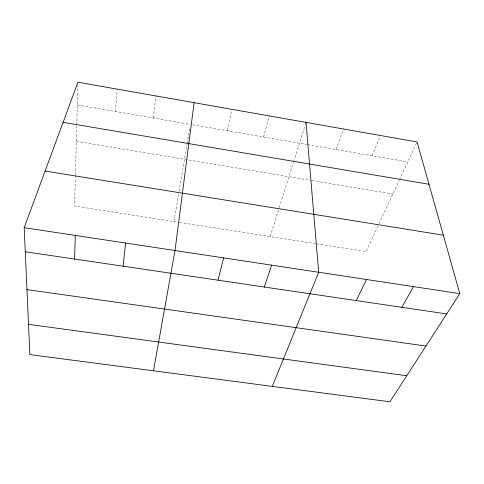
<?xml version="1.0" encoding="UTF-8"?>
<svg xmlns="http://www.w3.org/2000/svg" width="484" height="484" viewBox="0 0 484 484"><rect width="100%" height="100%" fill="white"/><g stroke="black" fill="none" stroke-linecap="round" stroke-linejoin="round"><path stroke-width="0.36" stroke-dasharray="2.42 1.81" d="M75.389 175.553L74.56 206.039L179.068 222.35M75.407 174.809L76.738 125.689M76.762 124.951L77.839 85.13M115.476 111.471L117.146 89.117M153.18 117.981L155.872 95.941M173.913 221.545L178.898 192.221M179.019 191.489L187.012 144.462M187.139 143.718L189.916 127.377M227.214 130.753L231.878 109.33M263.562 137.02L269.177 115.906M270.12 236.561L278.996 208.338M279.22 207.624L293.419 162.461M293.643 161.747L305.791 123.111M336.023 149.52L343.501 129.004M372.129 155.751L380.515 135.526M378.101 225.756L366.11 251.541L317.347 243.93M379.045 223.723L399.215 180.363M399.53 179.679L416.76 142.629M179.806 222.465L316.603 243.815M76.315 141.292L311.309 180.441M312.053 180.568L392.857 194.03M77.307 104.889L190.424 124.406M192.632 124.781L306.783 144.48M307.509 144.601L407.794 161.904"/><path stroke-width="0.73" d="M74.603 259.043L75.298 235.43M123.154 266.2L125.562 243.041M194.114 102.681L175.014 250.524L153.488 370.804M218 280.194L223.675 257.887M264.337 287.024L271.566 265.135M24.2 227.698L77.924 82.201L417.069 141.963L459.8 293.625L389.947 401.799L29.875 354.597L24.2 227.698L459.8 293.625M272.292 386.377L318.696 272.268L306.015 122.398M356.248 300.582L366.491 279.504M401.817 307.304L413.517 286.619M28.526 324.347L406.76 375.753M26.971 289.601L425.95 346.042M25.277 251.765L446.69 313.922M45.109 171.07L443.332 235.17M63.108 122.319L428.987 184.265"/></g></svg>
